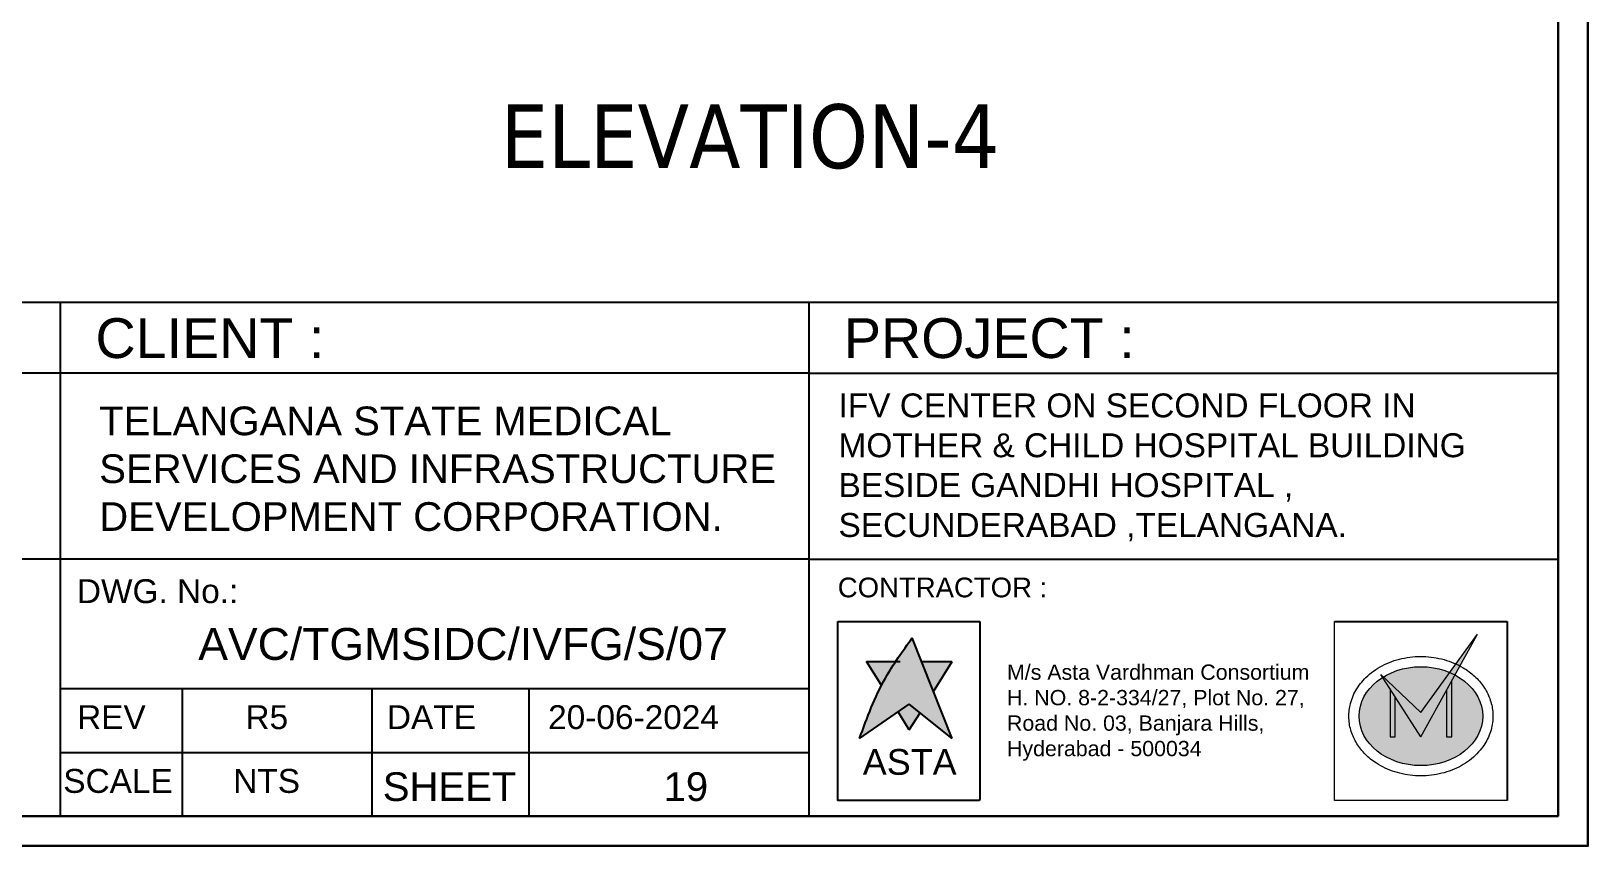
# Model space of a CAD drawing. Header units: millimetres. Extents: x 3552052 to 4144896, y -707811 to -630695.
# Drawn here: x 3739451 to 3744328, y -698012 to -695459 of the extents above; entities that cross this region are included whole.
import ezdxf
from ezdxf.enums import TextEntityAlignment as Align

# ---------------------------------------------------------------- set-up
doc = ezdxf.new("R2010")
doc.units = ezdxf.units.MM
doc.header["$LTSCALE"] = 6
doc.header["$MEASUREMENT"] = 0
doc.layers.get('0').update_dxf_attribs({"linetype": 'CONTINUOUS', "lineweight": 0})
for name, color, linetype, lineweight in [('0.0', 8, 'CONTINUOUS', 0), ('hatch', 252, 'CONTINUOUS', 0), ('MEP_HVAC_TEXT', 7, 'CONTINUOUS', 0), ('TITLE', 7, 'CONTINUOUS', 0)]:
    doc.layers.add(name, color=color, linetype=linetype, lineweight=lineweight)
doc.styles.add('Annotation', font='tahoma.ttf')
doc.styles.add('ARIAL', font='arial.ttf')

# ---------------------------------------------------------------- blocks, each defined once
blk = doc.blocks.new('IVF-CONTRACTOR')
at = {"lineweight": -3, "true_color": 0x293189}
h = blk.add_hatch(color=177, dxfattribs=at)
h.dxf.hatch_style = 1
edge = h.paths.add_edge_path()
edge.add_spline(control_points=[(3037286, -1386527), (3037185, -1386667), (3036944, -1387001), (3036801, -1387388), (3036719, -1387609)], knot_values=[0, 0, 0, 0, 519.520055, 1226.818077, 1226.818077, 1226.818077, 1226.818077], degree=3, periodic=0)
edge.add_line((3036719, -1387609), (3037255, -1387240))
edge.add_line((3037255, -1387240), (3037717, -1387609))
edge.add_line((3037717, -1387609), (3037286, -1386527))
at = {"lineweight": -3, "true_color": 0xc7c8ca}
h = blk.add_hatch(color=9, dxfattribs=at)
h.dxf.hatch_style = 1
edge = h.paths.add_edge_path()
edge.add_spline(control_points=[(3036953, -1387033), (3036967, -1387008), (3037022, -1386919), (3037088, -1386836), (3037139, -1386779)], knot_values=[3356.588859, 3356.588859, 3356.588859, 3356.588859, 3831.174934, 5081.098827, 5081.098827, 5081.098827, 5081.098827], degree=3, periodic=0)
edge.add_line((3037139, -1386779), (3036793, -1386779))
edge.add_line((3036793, -1386779), (3036953, -1387033))
h.paths.add_polyline_path([(3037717, -1386779), (3037386, -1386779), (3037515, -1387102)])
h.paths.add_polyline_path([(3037370, -1387332), (3037255, -1387240), (3037134, -1387323), (3037255, -1387517)])
at = {"true_color": 0xed1f24}
h = blk.add_hatch(color=240, dxfattribs=at)
h.dxf.hatch_style = 1
edge = h.paths.add_edge_path()
edge.add_line((3042329, -1386921), (3042349, -1386951))
edge.add_ellipse((3042760, -1387369), major_axis=(-665, 0), ratio=0.800236, start_angle=-52.6357, end_angle=-51.8324, ccw=False)
edge.add_line((3042356, -1386946), (3042329, -1386921))
at = {"layer": '0.0', "true_color": 0xed1f24}
h = blk.add_hatch(color=240, dxfattribs=at)
h.dxf.hatch_style = 1
edge = h.paths.add_edge_path()
edge.add_line((3042760, -1387590), (3043125, -1386925))
edge.add_ellipse((3042760, -1387369), major_axis=(-665, 0), ratio=0.800236, start_angle=-123.3804, end_angle=-117.8517)
edge.add_line((3043070, -1386899), (3042760, -1387331))
edge.add_line((3042760, -1387331), (3042356, -1386946))
edge.add_ellipse((3042760, -1387369), major_axis=(-665, 0), ratio=0.800236, start_angle=-52.6357, end_angle=-51.8324)
edge.add_line((3042349, -1386951), (3042760, -1387590))
edge = h.paths.add_edge_path()
edge.add_spline(control_points=[(3043179, -1386828), (3043165, -1386821), (3043150, -1386814), (3043136, -1386807)], knot_values=[-2.156071, -2.156071, -2.156071, -2.156071, -2.090953, -2.090953, -2.090953, -2.090953], degree=3, periodic=0)
edge.add_line((3043136, -1386807), (3043070, -1386899))
edge.add_ellipse((3042760, -1387369), major_axis=(-665, 0), ratio=0.800236, start_angle=-123.3804, end_angle=-117.8517, ccw=False)
edge.add_line((3043125, -1386925), (3043179, -1386828))
edge = h.paths.add_edge_path()
edge.add_line((3043367, -1386486), (3043136, -1386807))
edge.add_spline(control_points=[(3043136, -1386807), (3043150, -1386814), (3043165, -1386821), (3043179, -1386828)], knot_values=[-2.156071, -2.156071, -2.156071, -2.156071, -2.090953, -2.090953, -2.090953, -2.090953], degree=3, periodic=0)
edge.add_line((3043179, -1386828), (3043367, -1386486))
at = {"layer": '0.0', "true_color": 0x139b48}
h = blk.add_hatch(color=114, dxfattribs=at)
h.dxf.hatch_style = 1
edge = h.paths.add_edge_path()
edge.add_ellipse((3042760, -1387369), major_axis=(-665, 0), ratio=0.800236, start_angle=-51.8324, end_angle=236.6196)
edge.add_line((3043125, -1386925), (3043091, -1386988))
edge.add_line((3043091, -1386988), (3043091, -1387590))
edge.add_line((3043091, -1387590), (3043036, -1387590))
edge.add_line((3043036, -1387590), (3043036, -1387088))
edge.add_line((3043036, -1387088), (3042760, -1387590))
edge.add_line((3042760, -1387590), (3042484, -1387160))
edge.add_line((3042484, -1387160), (3042484, -1387590))
edge.add_line((3042484, -1387590), (3042428, -1387590))
edge.add_line((3042428, -1387590), (3042428, -1387075))
edge.add_line((3042428, -1387075), (3042349, -1386951))
edge = h.paths.add_edge_path()
edge.add_ellipse((3042760, -1387369), major_axis=(-665, 0), ratio=0.800236, start_angle=-117.8517, end_angle=-52.6357)
edge.add_line((3042356, -1386946), (3042760, -1387331))
edge.add_line((3042760, -1387331), (3043070, -1386899))
at = {"layer": '0.0', "true_color": 0x000000}
h = blk.add_hatch(color=18, dxfattribs=at)
h.dxf.hatch_style = 1
h.paths.add_polyline_path([(3042484, -1387160), (3042428, -1387075), (3042428, -1387590), (3042484, -1387590)])
h.paths.add_polyline_path([(3043036, -1387590), (3043091, -1387590), (3043091, -1386988), (3043036, -1387088)])
at = {"lineweight": -3}
for p, q in [((3036484, -1386350), (3038013, -1386350)), ((3036484, -1388267), (3036484, -1386350)), ((3036485, -1386350), (3038009, -1386350)), ((3036485, -1388278), (3036485, -1386350)), ((3038013, -1386350), (3038013, -1388267)), ((3041829, -1386350), (3043688, -1386350)), ((3043688, -1386350), (3043688, -1388278)), ((3038011, -1388278), (3036483, -1388278))]:
    blk.add_line(p, q, dxfattribs=at)
at = {"color": 251, "lineweight": -3, "true_color": 0x636466}
for p, q in [((3037717, -1387609), (3037286, -1386527)), ((3036793, -1386779), (3037155, -1386779)), ((3036953, -1387033), (3036793, -1386779)), ((3037386, -1386779), (3037717, -1386779)), ((3037515, -1387102), (3037717, -1386779)), ((3036719, -1387609), (3037255, -1387240)), ((3037717, -1387609), (3037255, -1387240)), ((3037255, -1387517), (3037134, -1387323)), ((3037255, -1387517), (3037370, -1387332))]:
    blk.add_line(p, q, dxfattribs=at)
blk.add_spline([(3036719, -1387609), (3036998, -1386959), (3037286, -1386527)], degree=3, dxfattribs=at)
at = {"layer": '0.0'}
for p, q in [((3036485, -1386350), (3038009, -1386350)), ((3036485, -1388278), (3036485, -1386350)), ((3036485, -1388278), (3036485, -1386350)), ((3036485, -1386350), (3038009, -1386350)), ((3038013, -1386350), (3038013, -1388278)), ((3041829, -1386350), (3043688, -1386350)), ((3041829, -1388278), (3041829, -1386350)), ((3043688, -1386350), (3043688, -1388278)), ((3038009, -1388278), (3036485, -1388278)), ((3043688, -1388278), (3041829, -1388278))]:
    blk.add_line(p, q, dxfattribs=at)
at = {"layer": '0.0', "color": 18, "true_color": 0x000000}
for p, q in [((3042760, -1387590), (3043367, -1386486)), ((3042760, -1387331), (3043367, -1386486)), ((3042760, -1387590), (3042329, -1386921)), ((3042329, -1386921), (3042760, -1387331)), ((3042428, -1387075), (3042428, -1387590)), ((3043036, -1387088), (3043036, -1387590)), ((3043091, -1387590), (3043091, -1386988)), ((3042484, -1387590), (3042484, -1387160)), ((3042428, -1387590), (3042484, -1387590)), ((3043036, -1387590), (3043091, -1387590))]:
    blk.add_line(p, q, dxfattribs=at)
at = {"layer": '0.0'}
blk.add_ellipse((3042760, -1387369), major_axis=(-665, 0), ratio=0.800236, start_param=-3.141592653589793, end_param=3.141592653589793, dxfattribs=at)
blk.add_open_spline([(3043535, -1387369), (3043535, -1387353), (3043534, -1387336), (3043530, -1387296), (3043527, -1387272), (3043516, -1387226), (3043509, -1387202), (3043492, -1387157), (3043483, -1387135), (3043460, -1387092), (3043448, -1387071), (3043420, -1387031), (3043405, -1387011), (3043372, -1386974), (3043355, -1386956), (3043318, -1386922), (3043298, -1386906), (3043258, -1386875), (3043236, -1386861), (3043183, -1386829), (3043150, -1386812), (3043081, -1386783), (3043045, -1386771), (3042972, -1386750), (3042935, -1386742), (3042860, -1386731), (3042821, -1386728), (3042745, -1386726), (3042706, -1386727), (3042630, -1386735), (3042593, -1386741), (3042518, -1386757), (3042482, -1386768), (3042412, -1386794), (3042377, -1386809), (3042312, -1386843), (3042280, -1386862), (3042221, -1386905), (3042194, -1386928), (3042147, -1386974), (3042127, -1386996), (3042091, -1387042), (3042074, -1387067), (3042045, -1387117), (3042033, -1387143), (3042012, -1387197), (3042003, -1387225), (3041992, -1387276), (3041988, -1387299), (3041984, -1387347), (3041984, -1387371), (3041986, -1387418), (3041989, -1387442), (3041997, -1387489), (3042003, -1387512), (3042018, -1387557), (3042026, -1387580), (3042047, -1387623), (3042058, -1387645), (3042084, -1387686), (3042098, -1387706), (3042129, -1387744), (3042145, -1387762), (3042180, -1387798), (3042199, -1387814), (3042238, -1387846), (3042259, -1387861), (3042311, -1387894), (3042343, -1387912), (3042409, -1387944), (3042444, -1387957), (3042515, -1387980), (3042552, -1387989), (3042626, -1388003), (3042664, -1388007), (3042740, -1388012), (3042778, -1388012), (3042854, -1388008), (3042892, -1388003), (3042966, -1387989), (3043003, -1387980), (3043074, -1387958), (3043109, -1387944), (3043175, -1387913), (3043208, -1387895), (3043268, -1387856), (3043297, -1387834), (3043351, -1387787), (3043376, -1387761), (3043416, -1387713), (3043432, -1387690), (3043462, -1387643), (3043475, -1387619), (3043497, -1387569), (3043507, -1387543), (3043522, -1387491), (3043527, -1387464), (3043533, -1387415), (3043535, -1387392), (3043535, -1387369)], degree=3, knots=[-3.141593, -3.141593, -3.141593, -3.141593, -3.06788, -3.06788, -2.960953, -2.960953, -2.854026, -2.854026, -2.747099, -2.747099, -2.640172, -2.640172, -2.533245, -2.533245, -2.426319, -2.426319, -2.319392, -2.319392, -2.212465, -2.212465, -2.059875, -2.059875, -1.907286, -1.907286, -1.754697, -1.754697, -1.602107, -1.602107, -1.449518, -1.449518, -1.296928, -1.296928, -1.144339, -1.144339, -0.99175, -0.99175, -0.83916, -0.83916, -0.686571, -0.686571, -0.558641, -0.558641, -0.43071, -0.43071, -0.30278, -0.30278, -0.17485, -0.17485, -0.068516, -0.068516, 0.037819, 0.037819, 0.144154, 0.144154, 0.250488, 0.250488, 0.356823, 0.356823, 0.463157, 0.463157, 0.569492, 0.569492, 0.675826, 0.675826, 0.782161, 0.782161, 0.888495, 0.888495, 1.039928, 1.039928, 1.191361, 1.191361, 1.342794, 1.342794, 1.494227, 1.494227, 1.64566, 1.64566, 1.797093, 1.797093, 1.948526, 1.948526, 2.099959, 2.099959, 2.251392, 2.251392, 2.402825, 2.402825, 2.554258, 2.554258, 2.675591, 2.675591, 2.796924, 2.796924, 2.918258, 2.918258, 3.039591, 3.039591, 3.141593, 3.141593, 3.141593, 3.141593], dxfattribs=at)
at = {"lineweight": -3, "attachment_point": 1, "style": 'ARIAL'}
for s, width, gutter_width, insert, char_height in [('{\\C256;CONTRACTOR :}', 3919.85, 1060, (3036485, -1385878), 212.06), ('{\\C256;M/s Asta Vardhman Consortium\\PH. NO. 8-2-334/27, Plot No. 27, Road No. 03, Banjara Hills, Hyderabad - 500034}', 3696.75, 822, (3038306, -1386813), 164.38)]:
    blk.add_mtext_dynamic_manual_height_columns(s, width=width, gutter_width=gutter_width, heights=[0], dxfattribs=dict(at, insert=insert, char_height=char_height))
at = {"lineweight": 100, "insert": (3036754, -1387723), "char_height": 276.9, "attachment_point": 1, "style": 'ARIAL'}
blk.add_mtext_dynamic_manual_height_columns('ASTA', width=997.56, gutter_width=254, heights=[0], dxfattribs=at)

msp = doc.modelspace()

# ---------------------------------------------------------------- linework, layer by layer
at = {"lineweight": -3}
for p, q in [((3744235.1, -696309), (3735421.7, -696309)), ((3739543.4, -697918.3), (3739543.4, -696309))]:
    msp.add_line(p, q, dxfattribs=at)
at = {"color": 7, "lineweight": 30}
msp.add_line((3744235.1, -697918.3), (3739543.4, -697918.3), dxfattribs=at)
for points in [[(3744328.4, -682221.6), (3744328.4, -698011.6), (3735328.4, -698011.6), (3735328.4, -682221.6)], [(3744235.1, -682314.8), (3744235.1, -697918.3), (3735421.7, -697918.3), (3735421.7, -682314.8)]]:
    msp.add_lwpolyline(points, close=True, dxfattribs=at)
at = {"layer": 'hatch', "color": 7, "lineweight": 30}
msp.add_line((3744235.1, -696308.6), (3744235.1, -697918.3), dxfattribs=at)
at = {"layer": 'MEP_HVAC_TEXT', "lineweight": -3}
for p, q in [((3741888.2, -696309), (3741888.2, -697918.3)), ((3739543.4, -696530.8), (3736846.2, -696530.8)), ((3741888.2, -696530.8), (3739543.4, -696530.8)), ((3741888.2, -696530.8), (3744235.1, -696530.8)), ((3739543.4, -697113.5), (3736846.2, -697113.5)), ((3741888.2, -697113.7), (3739541.4, -697113.5)), ((3741888.2, -697113.7), (3744235.1, -697113.5)), ((3739543.4, -697518.8), (3741888.2, -697518.8)), ((3739924.6, -697518.8), (3739924.6, -697918.3)), ((3740518.3, -697518.8), (3740518.3, -697918.3)), ((3741010.9, -697518.8), (3741010.9, -697918.3)), ((3739543.4, -697718.6), (3741888.2, -697718.6))]:
    msp.add_line(p, q, dxfattribs=at)

# ---------------------------------------------------------------- block references
at = {"color": 240, "lineweight": -3, "true_color": 0xed1f24, "xscale": 0.291159783806862, "yscale": 0.291159783806862, "zscale": 0.291159783806862}
msp.add_blockref('IVF-CONTRACTOR', (2857876.1, -293659.2), dxfattribs=at)

# ---------------------------------------------------------------- texts
at = {"lineweight": -3, "insert": (3743619.6, -695688.2), "char_height": 200, "width": 2697.906, "attachment_point": 3, "style": 'Annotation'}
msp.add_mtext('\\pxql;ELEVATION-4', dxfattribs=at)
at = {"layer": 'TITLE', "color": 7, "lineweight": 30, "style": 'ARIAL'}
for s, height, p in [('CLIENT :', 124.83, (3739652.9, -696483.3)), ('PROJECT :', 124.83, (3741997.7, -696483.3)), ('DWG. No.:', 74.9, (3739594.7, -697251))]:
    msp.add_text(s, height=height, dxfattribs=at).set_placement(p)
for s, height, p in [('REV', 74.9, (3739702.9, -697608.3)), ('R5', 74.9, (3740189.7, -697608.3)), ('DATE', 74.9, (3740705.4, -697608.3)), ('20-06-2024', 74.9, (3741338.6, -697608.3)), ('SCALE', 74.9, (3739723.6, -697808.1)), ('NTS', 74.9, (3740189.3, -697808.1)), ('SHEET', 89.88, (3740762.3, -697826)), ('19', 89.88, (3741502.6, -697826))]:
    msp.add_text(s, height=height, dxfattribs=at).set_placement(p, align=Align.MIDDLE_CENTER)
at = {"layer": 'TITLE', "color": 7, "lineweight": 30, "attachment_point": 1, "style": 'ARIAL'}
for s, width, gutter_width, insert, char_height in [('{\\C256;TELANGANA STATE MEDICAL SERVICES AND INFRASTRUCTURE DEVELOPMENT CORPORATION.}', 2243.842, 4.99, (3739664.7, -696635.2), 89.881), ('\\pxql;IFV CENTER ON SECOND FLOOR IN MOTHER & CHILD HOSPITAL BUILDING BESIDE GANDHI HOSPITAL , SECUNDERABAD ,TELANGANA. ', 2243.842, 4.99, (3741980.8, -696594.2), 74.9008), ('\\pxqc;AVC/TGMSIDC/IVFG/S/07', 2692.57, 5.99, (3739458.1, -697329), 99.868)]:
    msp.add_mtext_dynamic_manual_height_columns(s, width=width, gutter_width=gutter_width, heights=[0], dxfattribs=dict(at, insert=insert, char_height=char_height))

doc.saveas('drawing.dxf')
